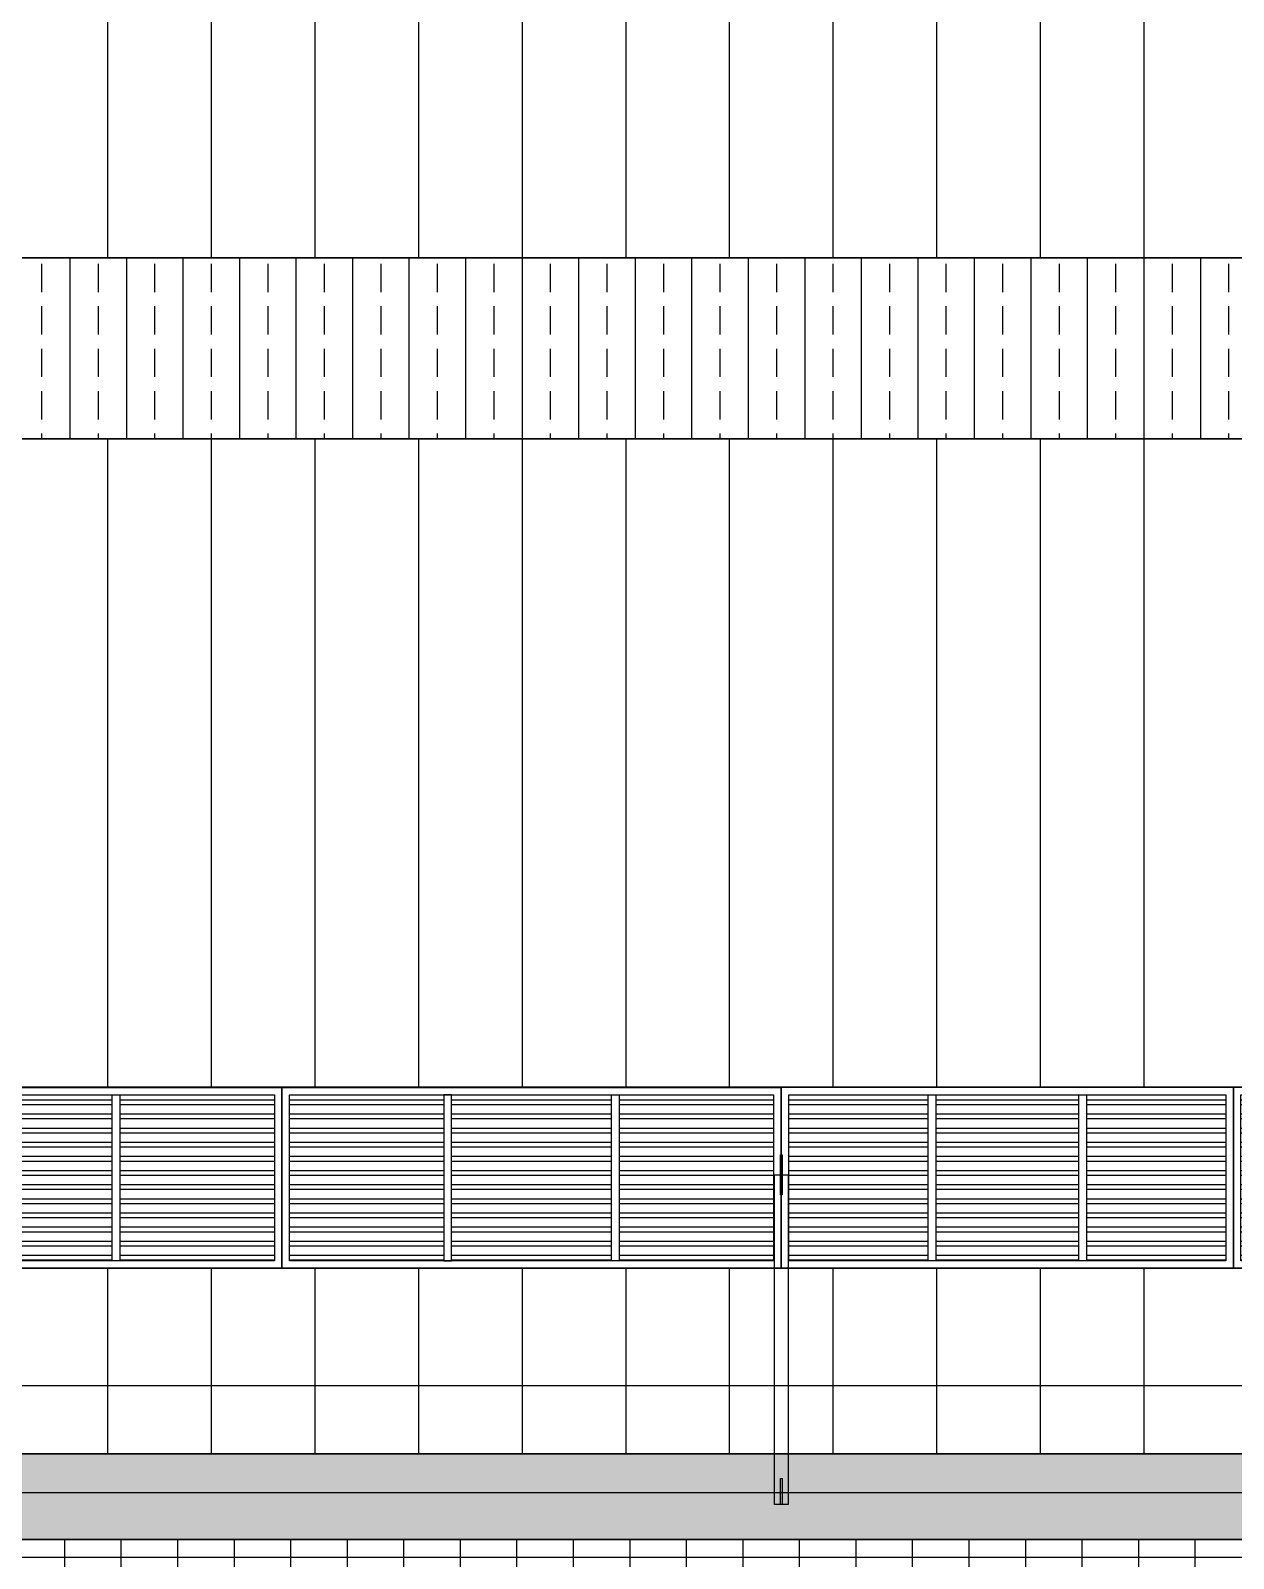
# Model space of a CAD drawing. Header units: inches. Extents: x 340055 to 349452, y -34649 to -30845.
# Drawn here: x 345207.4 to 345287.2, y -32094.5 to -31993.2 of the extents above; entities that cross this region are included whole.
import ezdxf

# ---------------------------------------------------------------- set-up
doc = ezdxf.new("R2010")
doc.units = ezdxf.units.IN
doc.header["$MEASUREMENT"] = 0
doc.layers.add('ROOFING', color=4, linetype='Continuous')
pattern_1 = [(90, (6701.2984, 2046.995), (-6.875, 1e-15), [])]

# ---------------------------------------------------------------- blocks, each defined once
blk = doc.blocks.new('17')
at = {"true_color": 0xc0a22a}
h = blk.add_hatch(dxfattribs=at)
h.set_pattern_fill('ANSI32', color=42, scale=2.5, angle=135, style=0)
h.paths.add_polyline_path([(344915.57, -35529.09), (344906.32, -35529.09), (344906.32, -35540.09), (344915.57, -35540.09)])
h.paths.add_polyline_path([(344916.07, -35540.09), (344925.57, -35540.09), (344925.57, -35529.09), (344916.07, -35529.09)])
h.paths.add_polyline_path([(344931.57, -35529.09), (344926.07, -35529.09), (344926.07, -35540.09), (344931.57, -35540.09)])
h.paths.add_polyline_path([(344935.32, -35529.09), (344931.57, -35529.09), (344931.57, -35540.09), (344935.32, -35540.09)])
at = {"color": 42, "true_color": 0xc0a22a}
for points in [[(344905.82, -35528.59), (344935.82, -35528.59), (344935.82, -35540.59), (344905.82, -35540.59)], [(344906.32, -35529.09), (344935.32, -35529.09), (344935.32, -35540.09), (344906.32, -35540.09)], [(344916.07, -35529.09), (344916.07, -35540.09), (344915.57, -35540.09), (344915.57, -35529.09)], [(344926.07, -35529.09), (344926.07, -35540.09), (344925.57, -35540.09), (344925.57, -35529.09)]]:
    blk.add_lwpolyline(points, close=True, dxfattribs=at)
blk = doc.blocks.new('18')
at = {"true_color": 0xdb6e0f}
h = blk.add_hatch(dxfattribs=at)
h.set_pattern_fill('ANSI32', color=32, scale=2.5, angle=135, style=0)
h.paths.add_polyline_path([(344860.32, -35591.22), (344860.32, -35580.22), (344849.7, -35580.22), (344849.7, -35591.22)])
h.paths.add_polyline_path([(344860.82, -35591.22), (344871.07, -35591.22), (344871.07, -35580.22), (344860.82, -35580.22)])
h.paths.add_polyline_path([(344849.2, -35580.22), (344838.95, -35580.22), (344838.95, -35591.22), (344849.2, -35591.22)])
at = {"color": 32, "true_color": 0xdb6e0f}
for points in [[(344838.45, -35579.72), (344871.57, -35579.72), (344871.57, -35591.72), (344838.45, -35591.72)], [(344838.95, -35580.22), (344871.07, -35580.22), (344871.07, -35591.22), (344838.95, -35591.22)], [(344849.2, -35580.22), (344849.2, -35591.22), (344849.7, -35591.22), (344849.7, -35580.22)], [(344860.82, -35580.22), (344860.82, -35591.22), (344860.32, -35591.22), (344860.32, -35580.22)]]:
    blk.add_lwpolyline(points, close=True, dxfattribs=at)

msp = doc.modelspace()

# ---------------------------------------------------------------- hatches: boundary and pattern name
at = {"true_color": 0xfa051e}
h = msp.add_hatch(dxfattribs=at)
h.set_pattern_fill('ANSI33', color=1, scale=15, angle=45, style=0)
h.set_pattern_definition([(90, (6701.2984, 2046.9953), (-3.75, 7e-16), []), (90, (6703.1734, 2048.8703), (-3.75, 7e-16), [1.875, -0.9375])])
h.paths.add_polyline_path([(345060.4764, -32008.2354), (345060.4764, -32020.2354), (345321.4764, -32020.2354), (345321.4764, -32008.2354)])
h = msp.add_hatch()
h.set_pattern_fill('ANSI33', color=5, scale=10, angle=45, style=0)
h.set_pattern_definition([(90, (21942.1402, 4798.5053), (-2.5, 4e-16), []), (90, (21943.3902, 4799.7553), (-2.5, 4e-16), [1.25, -0.625])])
h.paths.add_polyline_path([(345321.4764, -32093.2363), (345321.4764, -32087.5478), (345060.4764, -32087.5478), (345060.4764, -32093.2363)])
at = {"layer": 'ROOFING'}
h = msp.add_hatch(dxfattribs=at)
h.set_pattern_fill('ANSI31', color=3, scale=55, angle=45, style=0)
h.set_pattern_definition(pattern_1)
h.paths.add_polyline_path([(345321.4764, -32008.2354), (345321.4764, -31965.2354), (345060.4764, -31965.2354), (345060.4764, -32008.2354)])
h.paths.add_polyline_path([(345060.4764, -32020.2354), (345060.4764, -32063.2354), (345321.4764, -32063.2354), (345321.4764, -32020.2354)])
h.paths.add_polyline_path([(345139.6138, -31992.8497), (345248.6971, -31992.8497), (345248.6971, -31982.6116), (345139.6138, -31982.6116)], flags=24)
h = msp.add_hatch(dxfattribs=at)
h.set_pattern_fill('ANSI31', color=3, scale=55, angle=45, style=0)
h.set_pattern_definition(pattern_1)
h.paths.add_polyline_path([(345060.4764, -32075.2354), (345321.4764, -32075.2354), (345321.4764, -32087.5478), (345060.4764, -32087.5478)])
h = msp.add_hatch(dxfattribs=at)
h.set_pattern_fill('ANSI31', color=3, scale=30, angle=45, style=0)
h.set_pattern_definition([(90, (12888.44, 3803.1944), (-3.75, 7e-16), [])])
h.paths.add_polyline_path([(345119.7254, -32104.2363), (345254.1404, -32104.2363), (345321.4764, -32104.2363), (345321.4764, -32093.2363), (345060.4764, -32093.2363), (345060.4764, -32104.2363)])

# ---------------------------------------------------------------- linework, layer by layer
at = {"color": 133, "true_color": 0x36c9c7}
msp.add_line((345058.4764, -32090.1045), (345366.5431, -32090.1045), dxfattribs=at)
at = {"color": 8}
for points in [[(345060.4764, -32087.5478), (345321.4764, -32087.5478), (345321.4764, -31867.3854), (345060.4764, -31867.3854)], [(345060.4764, -32063.2354), (345317.2264, -32063.2354), (345317.2264, -32075.2354), (345060.4764, -32075.2354)], [(345060.4764, -32093.2363), (345321.4764, -32093.2363), (345321.4764, -32104.2363), (345060.4764, -32104.2363)]]:
    msp.add_lwpolyline(points, close=True, dxfattribs=at)
at = {"color": 1, "true_color": 0xfa051e}
for points in [[(345060.4764, -32008.2354), (345321.4764, -32008.2354), (345321.4764, -32020.2354), (345060.4764, -32020.2354)], [(345257.1764, -32067.7065), (345257.2764, -32067.7065), (345257.2764, -32070.3769), (345257.1764, -32070.3769)], [(345256.7796, -32069.0417), (345257.6732, -32069.0417), (345257.6732, -32090.9112), (345256.7796, -32090.9112)], [(345257.1764, -32089.1714), (345257.2764, -32089.1714), (345257.2764, -32090.9112), (345257.1764, -32090.9112)]]:
    msp.add_lwpolyline(points, close=True, dxfattribs=at)
at = {"color": 240, "true_color": 0xf90627}
msp.add_lwpolyline([(345057.0513, -32083.022), (345324.1069, -32083.022, -0.41421356), (345324.6069, -32083.522), (345324.6069, -32093.9234, -0.41421356), (345324.1069, -32094.4234), (345057.0513, -32094.4234, -0.41421356), (345056.5513, -32093.9234), (345056.5513, -32083.522, -0.41421356)], format="xyb", close=True, dxfattribs=at)
at = {"color": 5}
msp.add_lwpolyline([(345060.4764, -32087.5478), (345321.4764, -32087.5478), (345321.4764, -32093.2363), (345060.4764, -32093.2363)], close=True, dxfattribs=at)
at = {"layer": 'ROOFING', "color": 3}
for points in [[(345060.4764, -31965.2354), (345321.4764, -31965.2354), (345321.4764, -32008.2354), (345060.4764, -32008.2354)], [(345060.4764, -32020.2354), (345321.4764, -32020.2354), (345321.4764, -32063.2354), (345060.4764, -32063.2354)], [(345060.4764, -32075.2354), (345321.4764, -32075.2354), (345321.4764, -32087.5478), (345060.4764, -32087.5478)]]:
    msp.add_lwpolyline(points, close=True, dxfattribs=at)

# ---------------------------------------------------------------- block references
at = {"color": 133, "true_color": 0x36c9c7}
for name, p in [('18', (352.5266, 3516.4804)), ('18', (385.6516, 3516.4804)), ('17', (351.3995, 3465.3524)), ('17', (381.4016, 3465.3524))]:
    msp.add_blockref(name, p, dxfattribs=at)

doc.saveas('drawing.dxf')
